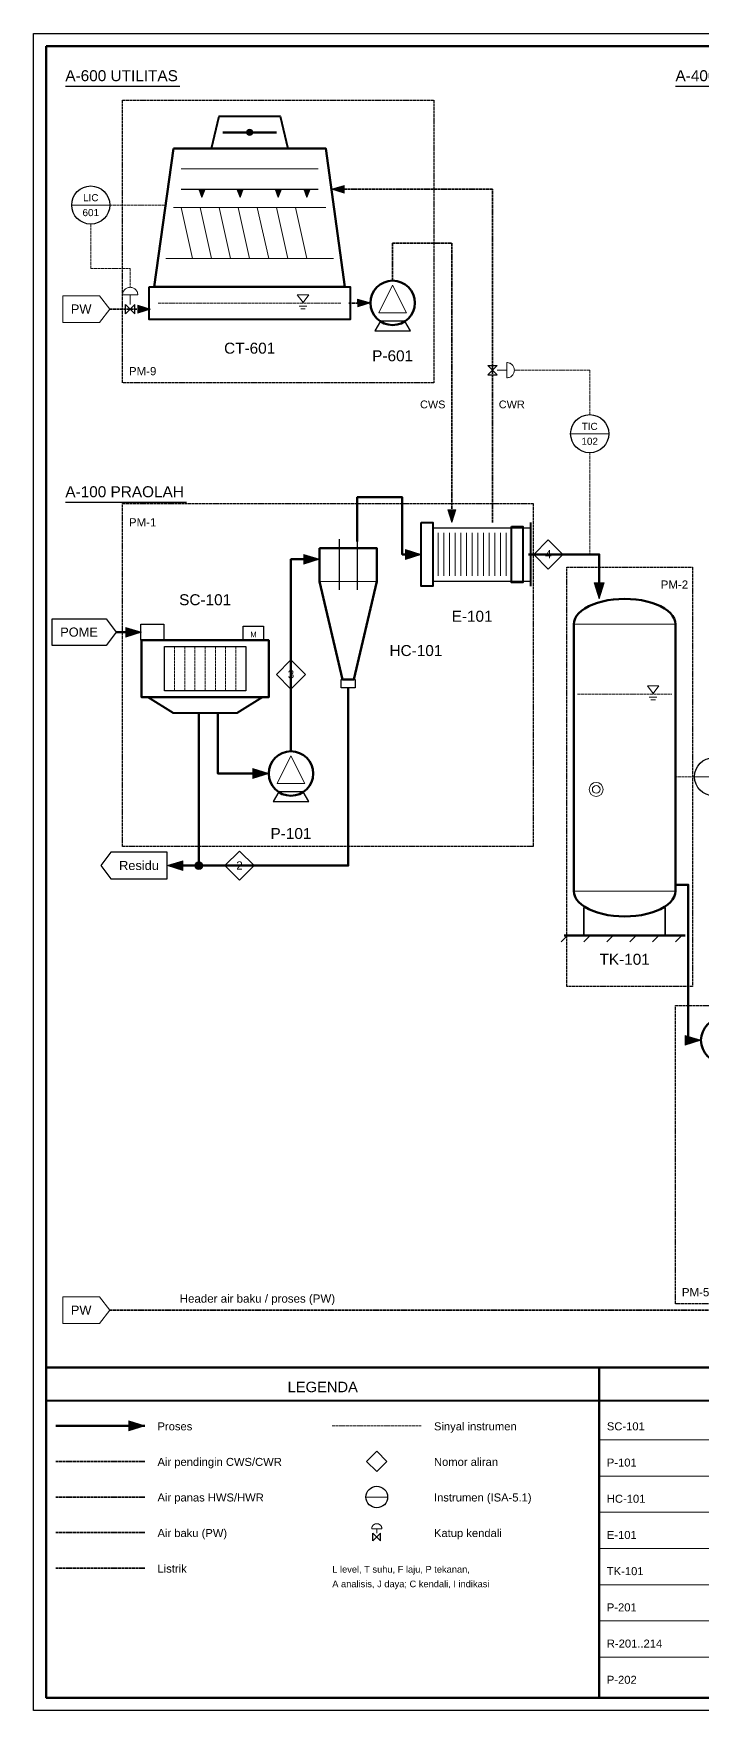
# Model space of a CAD drawing. Header units: millimetres. Extents: x 3 to 477, y 3 to 267.
# Drawn here: x 3 to 108.2, y 3 to 267 of the extents above; entities that cross this region are included whole.
import ezdxf
from ezdxf.enums import TextEntityAlignment as Align

# ---------------------------------------------------------------- set-up
doc = ezdxf.new("R2010")
doc.units = ezdxf.units.MM
doc.linetypes.add('DASHED', pattern=[1.524, 1.27, -0.254])
for name, color, linetype in [('PFD-BINGKAI', 7, 'Continuous'), ('PFD-INSTRUMEN', 7, 'Continuous'), ('PFD-PERALATAN', 7, 'Continuous'), ('PFD-PROSES', 7, 'Continuous'), ('PFD-SINYAL', 7, 'Continuous'), ('PFD-TABEL', 7, 'Continuous'), ('PFD-TEKS', 7, 'Continuous'), ('PFD-UTILITAS', 8, 'Continuous')]:
    doc.layers.add(name, color=color, linetype=linetype)
doc.styles.add('PFD', font='arial.ttf')

msp = doc.modelspace()

# ---------------------------------------------------------------- hatches: boundary and pattern name
at = {"layer": 'PFD-PERALATAN'}
h = msp.add_hatch(color=7, dxfattribs=at)
edge = h.paths.add_edge_path()
edge.add_arc((37, 251.44), 0.5, 0, 360)
for points in [[(29, 242.48), (30, 242.48), (29.5, 241.2)], [(35, 242.48), (36, 242.48), (35.5, 241.2)], [(41, 242.48), (42, 242.48), (41.5, 241.2)], [(45.5, 242.48), (46.5, 242.48), (46, 241.2)]]:
    msp.add_hatch(color=7, dxfattribs=at).paths.add_polyline_path(points)
at = {"layer": 'PFD-PROSES'}
for points in [[(48, 184.24), (45.5, 183.46), (45.5, 185.01)], [(64, 185), (61.5, 184.22), (61.5, 185.78)], [(92, 178), (91.22, 180.5), (92.78, 180.5)], [(20, 172.74), (17.5, 171.96), (17.5, 173.51)], [(40, 150.5), (37.5, 149.72), (37.5, 151.28)], [(24, 136), (26.5, 136.78), (26.5, 135.22)], [(108, 108.5), (105.5, 107.72), (105.5, 109.28)]]:
    msp.add_hatch(color=7, dxfattribs=at).paths.add_polyline_path(points)
h = msp.add_hatch(color=7, dxfattribs=at)
edge = h.paths.add_edge_path()
edge.add_arc((29, 136), 0.62, 0, 360)
at = {"layer": 'PFD-TABEL'}
msp.add_hatch(color=7, dxfattribs=at).paths.add_polyline_path([(20.5, 47.8), (18, 48.6), (18, 47)])
at = {"layer": 'PFD-UTILITAS'}
for points in [[(49.87, 242.48), (51.87, 243.1), (51.87, 241.85)], [(56, 224.6), (54.01, 223.95), (53.99, 225.2)], [(21.4, 223.6), (19.4, 222.97), (19.4, 224.22)], [(68.8, 190), (68.17, 192), (69.42, 192)]]:
    msp.add_hatch(color=7, dxfattribs=at).paths.add_polyline_path(points)

# ---------------------------------------------------------------- linework, layer by layer
at = {"layer": 'PFD-BINGKAI', "linetype": 'Continuous', "lineweight": 30, "ltscale": 0.35}
msp.add_lwpolyline([(3, 267), (477, 267), (477, 3), (3, 3)], close=True, dxfattribs=at)
at = {"layer": 'PFD-BINGKAI', "linetype": 'Continuous', "lineweight": 70, "ltscale": 0.35}
msp.add_lwpolyline([(5, 265), (475, 265), (475, 5), (5, 5)], close=True, dxfattribs=at)
at = {"layer": 'PFD-BINGKAI', "linetype": 'Continuous', "lineweight": 30, "ltscale": 0.35}
for points in [[(8, 258.7), (26, 258.7)], [(104, 258.7), (120.67, 258.7)], [(8, 193.2), (27.07, 193.2)]]:
    msp.add_lwpolyline(points, dxfattribs=at)
at = {"layer": 'PFD-BINGKAI', "linetype": 'DASHED', "lineweight": 30, "ltscale": 0.35}
for points in [[(17, 256.5), (66, 256.5), (66, 212), (17, 212)], [(17, 193), (81.6, 193), (81.6, 139), (17, 139)], [(86.9, 183), (106.7, 183), (106.7, 117), (86.9, 117)], [(104, 114), (187, 114), (187, 67), (104, 67)]]:
    msp.add_lwpolyline(points, close=True, dxfattribs=at)
at = {"layer": 'PFD-BINGKAI', "linetype": 'Continuous', "lineweight": 70, "ltscale": 0.35}
msp.add_lwpolyline([(5, 57), (475, 57)], dxfattribs=at)
at = {"layer": 'PFD-INSTRUMEN', "linetype": 'Continuous', "lineweight": 20, "ltscale": 0.35}
for points in [[(9, 240), (15, 240)], [(87.5, 204), (93.5, 204)], [(107, 150), (113, 150)]]:
    msp.add_lwpolyline(points, dxfattribs=at)
at = {"layer": 'PFD-INSTRUMEN', "lineweight": 30}
for centre in [(12, 240), (90.5, 204), (110, 150)]:
    msp.add_circle(centre, 3, dxfattribs=at)
at = {"layer": 'PFD-PERALATAN', "linetype": 'Continuous', "lineweight": 40, "ltscale": 0.35}
for points in [[(31, 248.88), (32.2, 254), (41.8, 254), (43, 248.88)], [(21.2, 227.12), (52.8, 227.12), (52.8, 222), (21.2, 222)], [(64, 190), (65.8, 190), (65.8, 180), (64, 180)], [(78.2, 189.4), (80, 189.4), (80, 180.6), (78.2, 180.6)], [(21, 162.52), (39, 162.52), (35, 160), (25, 160)]]:
    msp.add_lwpolyline(points, close=True, dxfattribs=at)
at = {"layer": 'PFD-PERALATAN', "linetype": 'Continuous', "lineweight": 50, "ltscale": 0.35}
msp.add_lwpolyline([(32.8, 251.44), (41.2, 251.44)], dxfattribs=at)
for points in [[(25, 248.88), (49, 248.88), (52, 227.12), (22, 227.12)], [(48, 186), (57, 186), (57, 180.72), (53.4, 165.32), (51.6, 165.32), (48, 180.72)], [(88, 174), (88.05, 174.45), (88.2, 174.89), (88.45, 175.32), (88.79, 175.74), (89.23, 176.13), (89.75, 176.49), (90.34, 176.83), (91.01, 177.13), (91.74, 177.39), (92.53, 177.6), (93.36, 177.78), (94.22, 177.9), (95.1, 177.97), (96, 178), (96.9, 177.97), (97.78, 177.9), (98.64, 177.78), (99.47, 177.6), (100.26, 177.39), (100.99, 177.13), (101.66, 176.83), (102.25, 176.49), (102.77, 176.13), (103.21, 175.74), (103.55, 175.32), (103.8, 174.89), (103.95, 174.45), (104, 174), (104, 132), (103.95, 131.55), (103.8, 131.11), (103.55, 130.68), (103.21, 130.26), (102.77, 129.87), (102.25, 129.51), (101.66, 129.17), (100.99, 128.87), (100.26, 128.61), (99.47, 128.4), (98.64, 128.22), (97.78, 128.1), (96.9, 128.03), (96, 128), (95.1, 128.03), (94.22, 128.1), (93.36, 128.22), (92.53, 128.4), (91.74, 128.61), (91.01, 128.87), (90.34, 129.17), (89.75, 129.51), (89.23, 129.87), (88.79, 130.26), (88.45, 130.68), (88.2, 131.11), (88.05, 131.55), (88, 132)], [(20, 171.48), (40, 171.48), (40, 162.52), (20, 162.52)]]:
    msp.add_lwpolyline(points, close=True, dxfattribs=at)
at = {"layer": 'PFD-PERALATAN', "linetype": 'Continuous', "lineweight": 15, "ltscale": 0.35}
msp.add_lwpolyline([(26.2, 245.68), (47.8, 245.68)], dxfattribs=at)
at = {"layer": 'PFD-PERALATAN', "linetype": 'Continuous', "lineweight": 25, "ltscale": 0.35}
for points in [[(26.2, 242.48), (47.8, 242.48)], [(51.06, 187.4), (51.06, 179.4)], [(53.94, 187.4), (53.94, 179.4)]]:
    msp.add_lwpolyline(points, dxfattribs=at)
at = {"layer": 'PFD-PERALATAN', "linetype": 'Continuous', "lineweight": 9, "ltscale": 0.35}
for points in [[(29, 242.48), (30, 242.48), (29.5, 241.2)], [(35, 242.48), (36, 242.48), (35.5, 241.2)], [(41, 242.48), (42, 242.48), (41.5, 241.2)], [(45.5, 242.48), (46.5, 242.48), (46, 241.2)]]:
    msp.add_lwpolyline(points, close=True, dxfattribs=at)
at = {"layer": 'PFD-PERALATAN', "linetype": 'Continuous', "lineweight": 13, "ltscale": 0.35}
for points in [[(25, 239.6), (49, 239.6)], [(26.2, 239.6), (28, 231.6)], [(29.2, 239.6), (31, 231.6)], [(32.2, 239.6), (34, 231.6)], [(35.2, 239.6), (37, 231.6)], [(38.2, 239.6), (40, 231.6)], [(41.2, 239.6), (43, 231.6)], [(44.2, 239.6), (46, 231.6)], [(23.8, 231.6), (50.2, 231.6)], [(44.8, 224.06), (46, 224.06)], [(45.05, 223.66), (45.75, 223.66)], [(48, 180.72), (57, 180.72)], [(88, 174), (104, 174)], [(99.88, 162.5), (101.08, 162.5)], [(100.13, 162.1), (100.83, 162.1)], [(88, 132), (104, 132)], [(87, 125), (86, 124)], [(90.6, 125), (89.6, 124)], [(94.2, 125), (93.2, 124)], [(97.8, 125), (96.8, 124)], [(101.4, 125), (100.4, 124)], [(105, 125), (104, 124)]]:
    msp.add_lwpolyline(points, dxfattribs=at)
at = {"layer": 'PFD-PERALATAN', "linetype": 'Continuous', "lineweight": 20, "ltscale": 0.35}
for points in [[(19.4, 225.85), (19.39, 225.98), (19.37, 226.12), (19.33, 226.25), (19.28, 226.37), (19.22, 226.49), (19.14, 226.6), (19.05, 226.7), (18.95, 226.79), (18.84, 226.87), (18.72, 226.93), (18.6, 226.98), (18.47, 227.02), (18.33, 227.04), (18.2, 227.05), (18.07, 227.04), (17.93, 227.02), (17.8, 226.98), (17.68, 226.93), (17.56, 226.87), (17.45, 226.79), (17.35, 226.7), (17.26, 226.6), (17.18, 226.49), (17.12, 226.37), (17.07, 226.25), (17.03, 226.12), (17.01, 225.98), (17, 225.85)], [(57.33, 223.03), (59.5, 227.4), (61.67, 223.03)], [(77.45, 212.8), (77.58, 212.81), (77.72, 212.83), (77.85, 212.87), (77.97, 212.92), (78.09, 212.98), (78.2, 213.06), (78.3, 213.15), (78.39, 213.25), (78.47, 213.36), (78.53, 213.48), (78.58, 213.6), (78.62, 213.73), (78.64, 213.87), (78.65, 214), (78.64, 214.13), (78.62, 214.27), (78.58, 214.4), (78.53, 214.52), (78.47, 214.64), (78.39, 214.75), (78.3, 214.85), (78.2, 214.94), (78.09, 215.02), (77.97, 215.08), (77.85, 215.13), (77.72, 215.17), (77.58, 215.19), (77.45, 215.2)], [(41.33, 148.93), (43.5, 153.3), (45.67, 148.93)]]:
    msp.add_lwpolyline(points, close=True, dxfattribs=at)
for points in [[(18.2, 224.35), (18.2, 225.85)], [(75.95, 214), (77.45, 214)], [(66.65, 188.4), (66.65, 181.6)], [(67.54, 188.4), (67.54, 181.6)], [(68.43, 188.4), (68.43, 181.6)], [(69.32, 188.4), (69.32, 181.6)], [(70.22, 188.4), (70.22, 181.6)], [(71.11, 188.4), (71.11, 181.6)], [(72, 188.4), (72, 181.6)], [(72.89, 188.4), (72.89, 181.6)], [(73.78, 188.4), (73.78, 181.6)], [(74.68, 188.4), (74.68, 181.6)], [(75.57, 188.4), (75.57, 181.6)], [(76.46, 188.4), (76.46, 181.6)], [(77.35, 188.4), (77.35, 181.6)]]:
    msp.add_lwpolyline(points, dxfattribs=at)
at = {"layer": 'PFD-PERALATAN', "linetype": 'DASHED', "lineweight": 15, "ltscale": 0.35}
for points in [[(22.6, 224.56), (51.4, 224.56)], [(88.6, 163), (103.4, 163)]]:
    msp.add_lwpolyline(points, dxfattribs=at)
at = {"layer": 'PFD-PERALATAN', "linetype": 'Continuous', "lineweight": 15, "ltscale": 0.35}
for points in [[(44.5, 225.86), (46.3, 225.86), (45.4, 224.66)], [(99.58, 164.3), (101.38, 164.3), (100.48, 163.1)]]:
    msp.add_lwpolyline(points, close=True, dxfattribs=at)
at = {"layer": 'PFD-PERALATAN', "linetype": 'Continuous', "lineweight": 25, "ltscale": 0.35}
for points in [[(17.45, 224.35), (18.95, 222.85), (18.95, 224.35), (17.45, 222.85)], [(74.45, 214.75), (75.95, 214.75), (74.45, 213.25), (75.95, 213.25)]]:
    msp.add_lwpolyline(points, close=True, dxfattribs=at)
at = {"layer": 'PFD-PERALATAN', "linetype": 'Continuous', "lineweight": 30, "ltscale": 0.35}
for points in [[(56.7, 220.2), (62.3, 220.2), (61.42, 221.73), (57.58, 221.73)], [(19.9, 174), (23.5, 174), (23.5, 171.48), (19.9, 171.48)], [(36, 173.72), (39.2, 173.72), (39.2, 171.48), (36, 171.48)], [(23.6, 170.5), (36.4, 170.5), (36.4, 163.5), (23.6, 163.5)], [(51.42, 165.32), (53.58, 165.32), (53.58, 164), (51.42, 164)], [(40.7, 146.1), (46.3, 146.1), (45.42, 147.63), (41.58, 147.63)]]:
    msp.add_lwpolyline(points, close=True, dxfattribs=at)
for points in [[(65.8, 189.2), (81.2, 189.2)], [(65.8, 180.8), (81.2, 180.8)]]:
    msp.add_lwpolyline(points, dxfattribs=at)
at = {"layer": 'PFD-PERALATAN', "linetype": 'Continuous', "lineweight": 40, "ltscale": 0.35}
msp.add_lwpolyline([(81.2, 190), (81.2, 180)], dxfattribs=at)
at = {"layer": 'PFD-PERALATAN', "linetype": 'DASHED', "lineweight": 9, "ltscale": 0.35}
for points in [[(25.2, 170.5), (25.2, 163.5)], [(26.8, 170.5), (26.8, 163.5)], [(28.4, 170.5), (28.4, 163.5)], [(30, 170.5), (30, 163.5)], [(31.6, 170.5), (31.6, 163.5)], [(33.2, 170.5), (33.2, 163.5)], [(34.8, 170.5), (34.8, 163.5)]]:
    msp.add_lwpolyline(points, dxfattribs=at)
at = {"layer": 'PFD-PERALATAN', "linetype": 'Continuous', "lineweight": 35, "ltscale": 0.35}
for points in [[(89.6, 129.4), (89.6, 125)], [(102.4, 129.4), (102.4, 125)]]:
    msp.add_lwpolyline(points, dxfattribs=at)
at = {"layer": 'PFD-PERALATAN', "linetype": 'Continuous', "lineweight": 60, "ltscale": 0.35}
msp.add_lwpolyline([(86.5, 125), (105.5, 125)], dxfattribs=at)
at = {"layer": 'PFD-PERALATAN', "lineweight": 9}
msp.add_circle((37, 251.44), 0.5, dxfattribs=at)
at = {"layer": 'PFD-PERALATAN', "lineweight": 50}
for centre in [(59.5, 224.6), (43.5, 150.5), (111.5, 108.5)]:
    msp.add_circle(centre, 3.5, dxfattribs=at)
at = {"layer": 'PFD-PERALATAN', "lineweight": 20}
msp.add_circle((91.52, 148), 1.1, dxfattribs=at)
at = {"layer": 'PFD-PERALATAN', "lineweight": 13}
msp.add_circle((91.52, 148), 0.605, dxfattribs=at)
at = {"layer": 'PFD-PROSES', "linetype": 'Continuous', "lineweight": 60, "ltscale": 0.35}
for points in [[(53.94, 187.03), (53.94, 194), (61, 194), (61, 185), (61.88, 185)], [(80.88, 185), (92, 185), (92, 180.12)], [(43.5, 154), (43.5, 184.24), (45.88, 184.24)], [(16, 172.74), (17.88, 172.74)], [(52.5, 164), (52.5, 136), (26.12, 136)], [(29, 160), (29, 136)], [(32, 160), (32, 150.5), (37.88, 150.5)], [(104, 133), (106, 133), (106, 108.5), (105.88, 108.5)]]:
    msp.add_lwpolyline(points, dxfattribs=at)
at = {"layer": 'PFD-PROSES', "linetype": 'Continuous', "lineweight": 5, "ltscale": 0.35}
for points in [[(48, 184.24), (45.5, 183.46), (45.5, 185.01)], [(64, 185), (61.5, 184.22), (61.5, 185.78)], [(92, 178), (91.22, 180.5), (92.78, 180.5)], [(20, 172.74), (17.5, 171.96), (17.5, 173.51)], [(40, 150.5), (37.5, 149.72), (37.5, 151.28)], [(24, 136), (26.5, 136.78), (26.5, 135.22)], [(108, 108.5), (105.5, 107.72), (105.5, 109.28)]]:
    msp.add_lwpolyline(points, close=True, dxfattribs=at)
at = {"layer": 'PFD-PROSES', "lineweight": 5}
msp.add_circle((29, 136), 0.62, dxfattribs=at)
at = {"layer": 'PFD-SINYAL', "linetype": 'DASHED', "lineweight": 20, "ltscale": 0.35}
for points in [[(15, 240), (23.6, 240)], [(12, 237), (12, 230), (18.2, 230), (18.2, 227.05)], [(90.5, 207), (90.5, 214), (78.65, 214)], [(90.5, 201), (90.5, 185)], [(107, 150), (104, 150)]]:
    msp.add_lwpolyline(points, dxfattribs=at)
at = {"layer": 'PFD-TABEL', "linetype": 'Continuous', "lineweight": 70, "ltscale": 0.35}
msp.add_lwpolyline([(92, 57), (92, 5)], dxfattribs=at)
at = {"layer": 'PFD-TABEL', "linetype": 'Continuous', "lineweight": 40, "ltscale": 0.35}
for points in [[(5, 51.8), (92, 51.8)], [(92, 51.8), (300, 51.8)]]:
    msp.add_lwpolyline(points, dxfattribs=at)
at = {"layer": 'PFD-TABEL', "linetype": 'Continuous', "lineweight": 60, "ltscale": 0.35}
msp.add_lwpolyline([(6.5, 47.8), (20.5, 47.8)], dxfattribs=at)
at = {"layer": 'PFD-TABEL', "linetype": 'Continuous', "lineweight": 5, "ltscale": 0.35}
msp.add_lwpolyline([(20.5, 47.8), (18, 48.6), (18, 47)], close=True, dxfattribs=at)
at = {"layer": 'PFD-TABEL', "linetype": 'DASHED', "lineweight": 20, "ltscale": 0.35}
msp.add_lwpolyline([(50, 47.8), (64, 47.8)], dxfattribs=at)
at = {"layer": 'PFD-TABEL', "linetype": 'Continuous', "lineweight": 9, "ltscale": 0.35}
for points in [[(92, 45.6), (144, 45.6)], [(92, 39.9), (144, 39.9)], [(92, 34.2), (144, 34.2)], [(92, 28.5), (144, 28.5)], [(92, 22.8), (144, 22.8)], [(92, 17.1), (144, 17.1)], [(92, 11.4), (144, 11.4)]]:
    msp.add_lwpolyline(points, dxfattribs=at)
at = {"layer": 'PFD-TABEL', "linetype": 'Continuous', "lineweight": 30, "ltscale": 0.35}
msp.add_lwpolyline([(57, 43.8), (58.6, 42.2), (57, 40.6), (55.4, 42.2)], close=True, dxfattribs=at)
at = {"layer": 'PFD-TABEL', "linetype": 'DASHED', "lineweight": 35, "ltscale": 0.35}
for points in [[(6.5, 42.2), (20.5, 42.2)], [(6.5, 36.6), (20.5, 36.6)], [(6.5, 31), (20.5, 31)], [(6.5, 25.4), (20.5, 25.4)]]:
    msp.add_lwpolyline(points, dxfattribs=at)
at = {"layer": 'PFD-TABEL', "linetype": 'Continuous', "lineweight": 18, "ltscale": 0.35}
msp.add_lwpolyline([(55.3, 36.6), (58.7, 36.6)], dxfattribs=at)
at = {"layer": 'PFD-TABEL', "linetype": 'Continuous', "lineweight": 20, "ltscale": 0.35}
msp.add_lwpolyline([(57.8, 31.6), (57.79, 31.69), (57.78, 31.78), (57.76, 31.86), (57.72, 31.95), (57.68, 32.03), (57.63, 32.1), (57.57, 32.17), (57.5, 32.23), (57.43, 32.28), (57.35, 32.32), (57.26, 32.36), (57.18, 32.38), (57.09, 32.39), (57, 32.4), (56.91, 32.39), (56.82, 32.38), (56.74, 32.36), (56.65, 32.32), (56.57, 32.28), (56.5, 32.23), (56.43, 32.17), (56.37, 32.1), (56.32, 32.03), (56.28, 31.95), (56.24, 31.86), (56.22, 31.78), (56.21, 31.69), (56.2, 31.6)], close=True, dxfattribs=at)
at = {"layer": 'PFD-TABEL', "linetype": 'Continuous', "lineweight": 25, "ltscale": 0.35}
msp.add_lwpolyline([(56.4, 30.9), (57.6, 29.7), (57.6, 30.9), (56.4, 29.7)], close=True, dxfattribs=at)
at = {"layer": 'PFD-TABEL', "linetype": 'Continuous', "lineweight": 20, "ltscale": 0.35}
msp.add_lwpolyline([(57, 30.9), (57, 31.6)], dxfattribs=at)
at = {"layer": 'PFD-TABEL', "lineweight": 25}
msp.add_circle((57, 36.6), 1.7, dxfattribs=at)
at = {"layer": 'PFD-TEKS', "linetype": 'Continuous', "lineweight": 20, "ltscale": 0.35}
for points in [[(7.58, 225.7), (13.4, 225.7), (15, 223.6), (13.4, 221.5), (7.58, 221.5)], [(7.58, 68.1), (13.4, 68.1), (15, 66), (13.4, 63.9), (7.58, 63.9)]]:
    msp.add_lwpolyline(points, close=True, dxfattribs=at)
at = {"layer": 'PFD-TEKS', "linetype": 'Continuous', "lineweight": 30, "ltscale": 0.35}
for points in [[(83.99, 187.3), (86.29, 185), (83.99, 182.7), (81.69, 185)], [(5.91, 174.84), (14.4, 174.84), (16, 172.74), (14.4, 170.64), (5.91, 170.64)], [(43.5, 168.4), (45.8, 166.1), (43.5, 163.8), (41.2, 166.1)], [(24, 138.1), (15.17, 138.1), (13.57, 136), (15.17, 133.9), (24, 133.9)], [(35.4, 138.3), (37.7, 136), (35.4, 133.7), (33.1, 136)]]:
    msp.add_lwpolyline(points, close=True, dxfattribs=at)
at = {"layer": 'PFD-UTILITAS', "linetype": 'Continuous', "lineweight": 5, "ltscale": 0.35}
for points in [[(49.87, 242.48), (51.87, 243.1), (51.87, 241.85)], [(56, 224.6), (54.01, 223.95), (53.99, 225.2)], [(21.4, 223.6), (19.4, 222.97), (19.4, 224.22)], [(68.8, 190), (68.17, 192), (69.42, 192)]]:
    msp.add_lwpolyline(points, close=True, dxfattribs=at)
at = {"layer": 'PFD-UTILITAS', "linetype": 'DASHED', "lineweight": 35, "ltscale": 0.35}
for points in [[(75.2, 190), (75.2, 242.48), (51.57, 242.48)], [(59.5, 228.1), (59.5, 234), (68.8, 234), (68.8, 191.7)], [(52.6, 224.56), (54.3, 224.58)], [(15, 223.6), (19.7, 223.6)], [(15, 66), (153.5, 66), (153.5, 84.4), (154.3, 84.4)]]:
    msp.add_lwpolyline(points, dxfattribs=at)

# ---------------------------------------------------------------- texts
at = {"layer": 'PFD-BINGKAI', "style": 'PFD'}
for s, height, p in [('A-600 UTILITAS', 1.728, (8, 259.5)), ('A-400 BIOGAS', 1.728, (104, 259.5)), ('PM-9', 1.296, (18, 213.2)), ('A-100 PRAOLAH', 1.728, (8, 194)), ('PM-1', 1.296, (18, 189.4)), ('PM-5', 1.296, (105, 68.2))]:
    msp.add_text(s, height=height, dxfattribs=at).set_placement(p)
msp.add_text('PM-2', height=1.296, dxfattribs=at).set_placement((106, 179.6), align=Align.RIGHT)
at = {"layer": 'PFD-INSTRUMEN', "style": 'PFD'}
for s, p in [('LIC', (12, 240.6)), ('601', (12, 238.25)), ('TIC', (90.5, 204.6)), ('102', (90.5, 202.25))]:
    msp.add_text(s, height=1.116, dxfattribs=at).set_placement(p, align=Align.CENTER)
at = {"layer": 'PFD-TABEL', "style": 'PFD'}
msp.add_text('LEGENDA', height=1.656, dxfattribs=at).set_placement((48.5, 53.1), align=Align.CENTER)
for s, height, p in [('Proses', 1.26, (22.5, 47.1)), ('Sinyal instrumen', 1.26, (66, 47.1)), ('SC-101', 1.26, (93.2, 47.1)), ('Air pendingin CWS/CWR', 1.26, (22.5, 41.5)), ('Nomor aliran', 1.26, (66, 41.5)), ('P-101', 1.26, (93.2, 41.4)), ('Air panas HWS/HWR', 1.26, (22.5, 35.9)), ('Instrumen (ISA-5.1)', 1.26, (66, 35.9)), ('HC-101', 1.26, (93.2, 35.7)), ('Air baku (PW)', 1.26, (22.5, 30.3)), ('Katup kendali', 1.26, (66, 30.3)), ('E-101', 1.26, (93.2, 30)), ('Listrik', 1.26, (22.5, 24.7)), ('L level, T suhu, F laju, P tekanan,', 1.044, (50, 24.7)), ('TK-101', 1.26, (93.2, 24.3)), ('A analisis, J daya; C kendali, I indikasi', 1.044, (50, 22.4)), ('P-201', 1.26, (93.2, 18.6)), ('R-201..214', 1.26, (93.2, 12.9)), ('P-202', 1.26, (93.2, 7.2))]:
    msp.add_text(s, height=height, dxfattribs=at).set_placement(p)
at = {"layer": 'PFD-TEKS', "style": 'PFD'}
for s, height, p in [('PW', 1.44, (10.49, 222.91)), ('CT-601', 1.728, (37, 216.6)), ('P-601', 1.728, (59.5, 215.4)), ('4', 1.3, (83.99, 184.38)), ('SC-101', 1.728, (30, 177)), ('E-101', 1.728, (72, 174.4)), ('POME', 1.44, (10.16, 172.05)), ('M', 0.864, (37.6, 171.97)), ('3', 1.3, (43.5, 165.48)), ('P-101', 1.728, (43.5, 140.2)), ('Residu', 1.44, (19.59, 135.31)), ('2', 1.3, (35.4, 135.38)), ('TK-101', 1.728, (96, 120.4)), ('PW', 1.44, (10.49, 65.31))]:
    msp.add_text(s, height=height, dxfattribs=at).set_placement(p, align=Align.CENTER)
msp.add_text('CWS', height=1.224, dxfattribs=at).set_placement((67.8, 208), align=Align.RIGHT)
for s, height, p in [('CWR', 1.224, (76.2, 208)), ('HC-101', 1.728, (59, 169)), ('Header air baku / proses (PW)', 1.296, (26, 67.2))]:
    msp.add_text(s, height=height, dxfattribs=at).set_placement(p)

doc.saveas('drawing.dxf')
